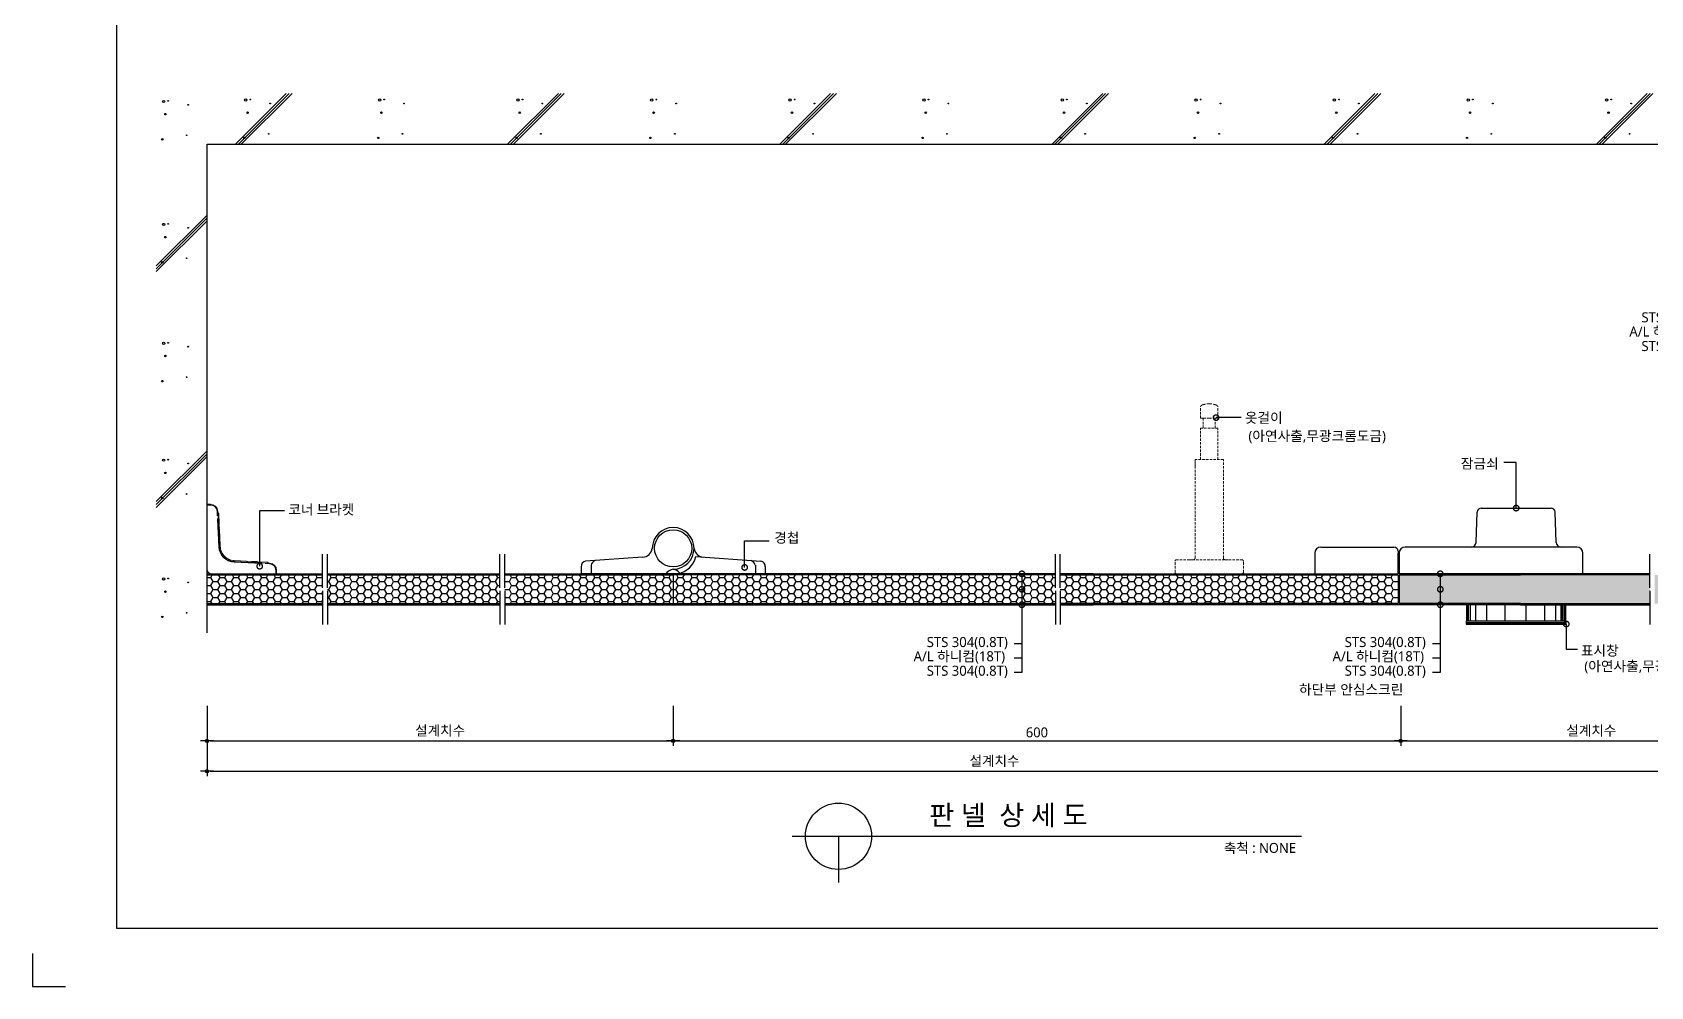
# Model space of a CAD drawing. Extents: x -256 to 8104, y -176 to 5714.
# Drawn here: x -256 to 4629, y -176 to 2705 of the extents above; entities that cross this region are included whole.
import ezdxf
from ezdxf.enums import TextEntityAlignment as Align

# ---------------------------------------------------------------- set-up
doc = ezdxf.new("R2010")
doc.units = 0
doc.header["$LTSCALE"] = 30
doc.linetypes.add('HIDDEN', pattern=[0.375, 0.25, -0.125])
doc.layers.get('0').update_dxf_attribs({"linetype": 'CONTINUOUS'})
doc.layers.get('DEFPOINTS').update_dxf_attribs({"linetype": 'CONTINUOUS'})
for name, color, linetype in [('02---제품선', 4, 'CONTINUOUS'), ('C', 2, 'CONTINUOUS'), ('DIM', 7, 'CONTINUOUS'), ('HID', 9, 'HIDDEN'), ('TIT', 3, 'CONTINUOUS'), ('경첩', 4, 'CONTINUOUS'), ('문자', 3, 'CONTINUOUS'), ('부자재', 4, 'CONTINUOUS'), ('잠금쇠(회전형)', 4, 'CONTINUOUS'), ('치수', 1, 'CONTINUOUS'), ('판넬', 2, 'CONTINUOUS'), ('해치', 8, 'CONTINUOUS')]:
    doc.layers.add(name, color=color, linetype=linetype)
doc.styles.add('돋움', font='malgun.ttf')
doc.dimstyles.new('10', dxfattribs={"dimscale": 10, "dimtxt": 3, "dimasz": 1, "dimexe": 1.5, "dimexo": 2, "dimgap": 1, "dimtad": 1, "dimdec": 0, "dimlunit": 6, "dimtxsty": '돋움', "dimblk": 'DIMDOT', "dimcen": -1, "dimdle": 1.5, "dimclrt": 3, "dimazin": 3, "dimtfac": 1, "dimtdec": 0, "dimtix": 1, "dimtmove": 2, "dimatfit": 3, "dimldrblk": 'DIMDOT', "dimarcsym": 0})
pattern_1 = [(0, (10075.826, -5352.532), (20.955, 12.098375), [13.97, -27.94]), (120, (10075.826, -5352.532), (-20.955, 12.098375), [13.97, -27.94]), (60, (10075.826, -5352.532), (9e-15, 24.19675), [-27.94, 13.97])]

# ---------------------------------------------------------------- blocks, each defined once
blk = doc.blocks.new('DIMDOT')
at = {"linetype": 'Continuous'}
blk.add_line((-2, 0), (2, 0), dxfattribs=at)
for radius in [0.5, 0.25]:
    blk.add_circle((0, 0), radius, dxfattribs=at)
blk = doc.blocks.new('*D39')
at = {"layer": 'DEFPOINTS', "color": 0}
for p in [(18668.6, -4484.9), (20075.7, -4484.9), (20075.7, -4610.7)]:
    blk.add_point(p, dxfattribs=at)
at = {"layer": 'DIM', "color": 0, "lineweight": -2, "ltscale": 10}
for p, q in [((18668.6, -4504.9), (18668.6, -4625.7)), ((20075.7, -4504.9), (20075.7, -4625.7)), ((18678.6, -4610.7), (20065.7, -4610.7))]:
    blk.add_line(p, q, dxfattribs=at)
at = {"layer": 'DIM', "color": 0, "lineweight": -2, "xscale": 10, "yscale": 10, "zscale": 10, "rotation": 180}
blk.add_blockref('DIMDOT', (18668.6, -4610.7), dxfattribs=at)
at = {"layer": 'DIM', "color": 0, "lineweight": -2, "xscale": 10, "yscale": 10, "zscale": 10}
blk.add_blockref('DIMDOT', (20075.7, -4610.7), dxfattribs=at)
at = {"layer": 'DIM', "color": 3, "insert": (19372.2, -4581), "char_height": 30, "attachment_point": 5, "style": '돋움'}
blk.add_mtext('설계치수', dxfattribs=at)
blk = doc.blocks.new('*D40')
at = {"layer": 'DEFPOINTS', "color": 0}
for p in [(18668.6, -4484.9), (23422.6, -4484.9), (23422.6, -4702.1)]:
    blk.add_point(p, dxfattribs=at)
at = {"layer": 'DIM', "color": 0, "lineweight": -2, "ltscale": 10}
for p, q in [((18668.6, -4504.9), (18668.6, -4717.1)), ((23422.6, -4504.9), (23422.6, -4717.1)), ((18678.6, -4702.1), (23412.6, -4702.1))]:
    blk.add_line(p, q, dxfattribs=at)
at = {"layer": 'DIM', "color": 0, "lineweight": -2, "xscale": 10, "yscale": 10, "zscale": 10, "rotation": 180}
blk.add_blockref('DIMDOT', (18668.6, -4702.1), dxfattribs=at)
at = {"layer": 'DIM', "color": 0, "lineweight": -2, "xscale": 10, "yscale": 10, "zscale": 10}
blk.add_blockref('DIMDOT', (23422.6, -4702.1), dxfattribs=at)
at = {"layer": 'DIM', "color": 3, "insert": (21045.6, -4672.5), "char_height": 30, "attachment_point": 5, "style": '돋움'}
blk.add_mtext('설계치수', dxfattribs=at)
blk = doc.blocks.new('_DOTSMALL')
at = {"color": 0, "linetype": 'ByBlock', "const_width": 0.5}
blk.add_lwpolyline([(-0.0625, 0, 1), (0.0625, 0, 1)], format="xyb", close=True, dxfattribs=at)
blk = doc.blocks.new('A$C63EC304E')
at = {"layer": '치수', "color": 1, "xscale": 2.5, "yscale": 2.5, "zscale": 2.5, "rotation": 234.3098741996962}
blk.add_blockref('_DOTSMALL', (0.31, 0.31), dxfattribs=at)
blk = doc.blocks.new('A$C2BC9653E')
at = {"layer": '치수', "xscale": 0.3333333333333333, "yscale": 0.3333333333333333, "zscale": 0.3333333333333333}
blk.add_blockref('A$C63EC304E', (0, 0), dxfattribs=at)
blk = doc.blocks.new('A$C7FC71301')
at = {"layer": '치수', "rotation": 180}
blk.add_blockref('A$C2BC9653E', (0.21, 0.21), dxfattribs=at)
blk = doc.blocks.new('A$C4A20372B')
at = {"layer": '치수'}
blk.add_blockref('A$C7FC71301', (0, 0), dxfattribs=at)
blk = doc.blocks.new('A$C566469F5')
at = {"layer": '치수'}
blk.add_blockref('A$C4A20372B', (0, 0), dxfattribs=at)
blk = doc.blocks.new('A$C7E317CD4')
at = {"layer": '해치', "xscale": 2, "yscale": 2, "zscale": 2}
blk.add_blockref('A$C566469F5', (0, 0), dxfattribs=at)
blk = doc.blocks.new('A$C601D7F27')
at = {"layer": '치수'}
blk.add_blockref('A$C7E317CD4', (0, 0), dxfattribs=at)
blk = doc.blocks.new('A$C38802C08')
at = {"layer": '치수'}
blk.add_blockref('A$C601D7F27', (0, 0), dxfattribs=at)
blk = doc.blocks.new('*D41')
at = {"layer": 'DEFPOINTS', "color": 0}
for p in [(22271.7, -4484.9), (23422.6, -4484.9), (23422.6, -4610.7)]:
    blk.add_point(p, dxfattribs=at)
at = {"layer": 'DIM', "color": 0, "lineweight": -2, "ltscale": 10}
for p, q in [((22271.7, -4504.9), (22271.7, -4625.7)), ((23422.6, -4504.9), (23422.6, -4625.7)), ((22281.7, -4610.7), (23412.6, -4610.7))]:
    blk.add_line(p, q, dxfattribs=at)
at = {"layer": 'DIM', "color": 0, "lineweight": -2, "xscale": 10, "yscale": 10, "zscale": 10, "rotation": 180}
blk.add_blockref('DIMDOT', (22271.7, -4610.7), dxfattribs=at)
at = {"layer": 'DIM', "color": 0, "lineweight": -2, "xscale": 10, "yscale": 10, "zscale": 10}
blk.add_blockref('DIMDOT', (23422.6, -4610.7), dxfattribs=at)
at = {"layer": 'DIM', "color": 3, "insert": (22847.1, -4581), "char_height": 30, "attachment_point": 5, "style": '돋움'}
blk.add_mtext('설계치수', dxfattribs=at)
blk = doc.blocks.new('*D42')
at = {"layer": 'DEFPOINTS', "color": 0}
for p in [(20075.7, -4484.9), (22271.7, -4484.9), (22271.7, -4610.7)]:
    blk.add_point(p, dxfattribs=at)
at = {"layer": 'DIM', "color": 0, "lineweight": -2, "ltscale": 10}
for p, q in [((20075.7, -4504.9), (20075.7, -4625.7)), ((22271.7, -4504.9), (22271.7, -4625.7)), ((20085.7, -4610.7), (22261.7, -4610.7))]:
    blk.add_line(p, q, dxfattribs=at)
at = {"layer": 'DIM', "color": 0, "lineweight": -2, "xscale": 10, "yscale": 10, "zscale": 10, "rotation": 180}
blk.add_blockref('DIMDOT', (20075.7, -4610.7), dxfattribs=at)
at = {"layer": 'DIM', "color": 0, "lineweight": -2, "xscale": 10, "yscale": 10, "zscale": 10}
blk.add_blockref('DIMDOT', (22271.7, -4610.7), dxfattribs=at)
at = {"layer": 'DIM', "color": 3, "insert": (21173.7, -4585.2), "char_height": 30, "attachment_point": 5, "style": '돋움'}
blk.add_mtext('600', dxfattribs=at)
blk = doc.blocks.new('A$C06B31977')
for p, q in [((1.26, 11.06), (1.26, 21.17)), ((1.26, 10.11), (1.26, 0))]:
    blk.add_line(p, q)
blk = doc.blocks.new('STS_01', base_point=(18397.3, -5176.8))
at = {"layer": '해치'}
h = blk.add_hatch(dxfattribs=at)
h.set_pattern_fill('HONEY', color=256, scale=4)
h.set_pattern_definition(pattern_1)
h.paths.add_polyline_path([(19017.7, -4157.9), (19017.7, -4148.4), (19017.7, -4109.6), (18668.6, -4109.6), (18668.6, -4196.3), (19017.7, -4196.3)])
h.paths.add_polyline_path([(19032.3, -4157.9), (19032.3, -4148.4), (19032.3, -4109.6), (19552.7, -4109.6), (19552.7, -4157.9), (19552.7, -4196.3), (19032.3, -4196.3)])
h = blk.add_hatch(dxfattribs=at)
h.set_pattern_fill('HONEY', color=256, scale=4)
h.set_pattern_definition(pattern_1)
h.paths.add_polyline_path([(20075.7, -4196.3), (20075.7, -4109.6), (19567.4, -4109.6), (19567.4, -4196.3)])
h = blk.add_hatch(dxfattribs=at)
h.set_pattern_fill('HONEY', color=256, scale=4)
h.set_pattern_definition(pattern_1)
h.paths.add_polyline_path([(20075.7, -4109.6), (20075.7, -4196.3), (21128.7, -4196.3), (21128.7, -4155.1, -0.610943), (21127, -4151.8, -0.241509), (21128.7, -4150.9), (21128.7, -4109.6)])
h = blk.add_hatch(dxfattribs=at)
h.set_pattern_fill('HONEY', color=256, scale=4)
h.set_pattern_definition(pattern_1)
h.paths.add_polyline_path([(21229.4, -4109.6), (21128.7, -4109.6), (21128.7, -4150.9, -0.610943), (21130.4, -4154.2, -0.241509), (21128.7, -4155.1), (21128.7, -4196.3), (21229.4, -4196.3)])
h = blk.add_hatch(dxfattribs=at)
h.set_pattern_fill('HONEY', color=256, scale=4)
h.set_pattern_definition(pattern_1)
h.paths.add_polyline_path([(22263.7, -4196.3), (22263.7, -4109.6), (21343.6, -4109.6), (21244.1, -4109.6), (21244.1, -4148.4), (21244.1, -4157.9), (21244.1, -4196.3), (21343.6, -4196.3)])
h = blk.add_hatch(dxfattribs=at)
h.set_pattern_fill('HONEY', color=256, scale=4)
h.set_pattern_definition(pattern_1)
h.paths.add_polyline_path([(23038.7, -4157.9), (23038.7, -4148.4), (23038.7, -4109.6), (23422.6, -4109.6), (23422.6, -4196.3), (23038.7, -4196.3)])
edge = h.paths.add_edge_path()
edge.add_line((23024, -4157.9), (23024, -4148.4))
edge.add_line((23024, -4148.4), (23024, -4109.6))
edge.add_line((23024, -4109.6), (22391.6, -4109.6))
edge.add_line((22391.6, -4109.6), (22391.6, -4150.9))
edge.add_arc((22391.6, -4153), 2.08, -35.6901, 90, ccw=False)
edge.add_arc((22391.6, -4153), 2.08, 270, 324.3099, ccw=False)
edge.add_line((22391.6, -4155.1), (22391.6, -4196.3))
edge.add_line((22391.6, -4196.3), (23024, -4196.3))
edge.add_line((23024, -4196.3), (23024, -4157.9))
h.paths.add_polyline_path([(22266.7, -4109.6), (22266.7, -4196.3), (22391.6, -4196.3), (22391.6, -4155.1, -0.610943), (22389.9, -4151.8, -0.241509), (22391.6, -4150.9), (22391.6, -4109.6)])
h.paths.add_polyline_path([(23840.3, -4109.6), (23422.6, -4109.6), (23422.6, -4196.3), (23840.3, -4196.3)])
for p, q in [((18668.6, -2809.3), (23840.3, -2809.3)), ((18668.6, -4284.3), (18668.6, -2809.3))]:
    blk.add_line(p, q)
at = {"color": 2}
for p, q in [((20075.7, -4106.3), (20075.7, -4199.6)), ((22263.7, -4109.6), (22263.7, -4196.3)), ((22266.7, -4109.6), (22266.7, -4196.3)), ((18141.5, -5252.5), (18141.5, -5352.5)), ((18141.5, -5352.5), (18241.5, -5352.5))]:
    blk.add_line(p, q, dxfattribs=at)
for points in [[(18396.6, 361.6), (25649, 361.6), (25649, -5176.7), (18396.6, -5176.7)], [(18396.6, 361.6), (25649, 361.6), (25649, -5176.7), (18396.6, -5176.7)], [(18396.6, 361.6), (26378.5, 361.6), (26378.5, -5176.7), (18396.6, -5176.7)]]:
    blk.add_lwpolyline(points, close=True, dxfattribs=at)
at = {"layer": '02---제품선'}
for p, q in [((22515, -3907.8), (22725.6, -3907.8)), ((22499.4, -4011.2), (22502.6, -3919.8)), ((22741.2, -4011.2), (22738, -3919.8)), ((22012.5, -4044.3), (22012.5, -4106.3)), ((22031.1, -4025.7), (22251.3, -4025.7)), ((22263.7, -4038.1), (22263.7, -4106.3)), ((22263.7, -4106.3), (22263.7, -4044.3)), ((22266.7, -4044.3), (22266.7, -4106.3)), ((22471.4, -4025.7), (22285.3, -4025.7)), ((22484.4, -4025.7), (22471.4, -4025.7)), ((22756.1, -4025.7), (22484.4, -4025.7)), ((22803.3, -4025.7), (22756.1, -4025.7)), ((22821.9, -4106.3), (22821.9, -4044.3)), ((22012.5, -4106.3), (22263.7, -4106.3)), ((22821.9, -4106.3), (22266.7, -4106.3))]:
    blk.add_line(p, q, dxfattribs=at)
for centre, radius, start, end in [((22515, -3920.2), 12.4, 90, 178), ((22725.6, -3920.2), 12.4, 2, 90), ((22031.1, -4044.3), 18.6, 90, 180), ((22251.3, -4038.1), 12.4, 0, 90), ((22285.3, -4044.3), 18.6, 90, 180), ((22484.4, -4010.7), 15, 270, 358), ((22756.1, -4010.7), 15, 182, 270), ((22803.3, -4044.3), 18.6, 0, 90)]:
    blk.add_arc(centre, radius, start, end, dxfattribs=at)
at = {"layer": 'C'}
for p, q in [((18668.6, -4109.6), (19017.7, -4109.6)), ((19032.3, -4109.6), (19552.7, -4109.6)), ((19567.4, -4109.6), (20075.7, -4109.6)), ((21229.4, -4109.6), (20075.7, -4109.6)), ((21244.1, -4109.6), (22263.7, -4109.6)), ((21343.6, -4109.6), (21244.1, -4109.6)), ((22266.7, -4109.6), (22633.7, -4109.6)), ((23024, -4109.6), (22633.7, -4109.6)), ((18668.6, -4196.3), (19017.7, -4196.3)), ((19032.3, -4196.3), (19552.7, -4196.3)), ((19567.4, -4196.3), (20092, -4196.3)), ((20075.7, -4196.3), (21229.4, -4196.3)), ((22263.7, -4196.3), (21244.1, -4196.3)), ((21244.1, -4196.3), (21343.6, -4196.3)), ((22633.7, -4196.3), (22266.7, -4196.3)), ((22633.7, -4196.3), (23024, -4196.3))]:
    blk.add_line(p, q, dxfattribs=at)
at = {"layer": 'HID', "lineweight": 15}
for p, q in [((21667.8, -3636.2), (21667.8, -3600.6)), ((21719.8, -3636.2), (21719.8, -3600.6)), ((21667.8, -3636.2), (21675.7, -3636.2)), ((21675.7, -3636.2), (21693.8, -3636.2)), ((21675.7, -3636.2), (21675.7, -3666)), ((21711.9, -3636.2), (21693.8, -3636.2)), ((21719.8, -3636.2), (21711.9, -3636.2)), ((21711.9, -3636.2), (21711.9, -3666)), ((21667.8, -3761), (21667.8, -3666)), ((21719.8, -3666), (21667.8, -3666)), ((21719.8, -3761), (21719.8, -3666)), ((21736.5, -3761), (21651.1, -3761)), ((21651.1, -3784.7), (21651.1, -3761)), ((21651.1, -4058.6), (21651.1, -3761)), ((21736.5, -4058.6), (21736.5, -3761)), ((21590.6, -4101.3), (21590.6, -4068.6)), ((21646.1, -4063.6), (21595.6, -4063.6)), ((21751.5, -4063.6), (21636.1, -4063.6)), ((21741.5, -4063.6), (21792, -4063.6)), ((21797, -4101.3), (21797, -4068.6)), ((21792, -4106.3), (21595.6, -4106.3)), ((22345.3, -4106.3), (22377, -4106.3)), ((22377, -4106.3), (22567, -4106.3))]:
    blk.add_line(p, q, dxfattribs=at)
for centre, radius, start, end in [((21676.5, -3605.9), 10.2, 101.3021, 148.9655), ((21698.8, -3678), 85.6, 93.3455, 106.4545), ((21688.8, -3678), 85.6, 73.5455, 86.6545), ((21711, -3605.9), 10.2, 31.0345, 78.6979), ((21595.6, -4068.6), 5, 90, 180), ((21595.6, -4101.3), 5, 180, 270), ((21646.1, -4058.6), 5, 270, 0), ((21741.5, -4058.6), 5, 180, 270), ((21792, -4068.6), 5, 0, 90), ((21792, -4101.3), 5, 270, 0)]:
    blk.add_arc(centre, radius, start, end, dxfattribs=at)
at = {"layer": 'TIT', "color": 7}
for p, q in [((20434.7, -4898.5), (21972.5, -4898.5)), ((20574.7, -4898.5), (20574.7, -5038.5))]:
    blk.add_line(p, q, dxfattribs=at)
blk.add_circle((20574.7, -4898.5), 100, dxfattribs=at)
at = {"layer": '경첩', "color": 4, "linetype": 'Continuous', "lineweight": 15}
for p, q in [((18668.6, -3896.3), (18679.3, -3896.3)), ((18668.6, -3898.6), (18668.6, -3896.3)), ((18668.6, -3918.7), (18668.6, -3898.6)), ((18679.3, -3898.6), (18668.6, -3898.6)), ((18679.3, -3898.6), (18679.3, -3896.3)), ((18668.6, -3922), (18668.6, -3919.6)), ((18668.6, -3922), (18668.6, -4092.3)), ((18699.5, -3930.8), (18698.9, -3917.3)), ((18703.9, -4024.4), (18700, -3940.7)), ((18701.2, -3917.2), (18702.3, -3940.5)), ((18703, -3921.8), (18701.5, -3923.3)), ((18704, -3927.4), (18701.8, -3929.6)), ((18702.3, -3940.5), (18706.2, -4024.3)), ((18705.2, -3952.6), (18703, -3954.8)), ((18704, -3927.4), (18705.2, -3952.6)), ((18705.5, -3958.9), (18703.3, -3961.1)), ((18705.6, -3962.1), (18703.4, -3964.3)), ((18705.9, -3968.4), (18703.7, -3970.6)), ((18706.1, -3971.5), (18703.9, -3973.8)), ((18707.3, -3998.3), (18705.1, -4000.5)), ((18707.4, -3998.4), (18705.1, -4000.6)), ((18707.5, -4002.3), (18705.3, -4004.6)), ((18707.6, -4004.5), (18705.4, -4006.8)), ((18705.6, -3962.1), (18705.9, -3968.4)), ((18706.1, -3971.5), (18707.3, -3998.3)), ((18707.4, -3998.4), (18707.5, -4002.3)), ((18707.6, -4004.5), (18708, -4013.1)), ((18708, -4013.1), (18705.8, -4015.4)), ((18708.1, -4014.1), (18705.9, -4016.3)), ((18708.2, -4017.2), (18706, -4019.4)), ((18708.3, -4018.1), (18706.1, -4020.4)), ((18708.8, -4026.7), (18706.7, -4028.8)), ((18709, -4028.7), (18707, -4030.8)), ((18707.8, -4034.2), (18709.7, -4032.2)), ((18709.7, -4032.2), (18707.8, -4034.1)), ((18708, -4013.1), (18708.1, -4014.1)), ((18708.1, -4014.1), (18708.2, -4017.2)), ((18708.2, -4017.2), (18708.3, -4018.1)), ((18708.3, -4018.1), (18708.6, -4024.2)), ((18711.1, -4037.1), (18709.3, -4038.9)), ((18712.7, -4040.8), (18710.9, -4042.6)), ((18713.8, -4043), (18712.1, -4044.8)), ((18716.3, -4047.1), (18714.6, -4048.8)), ((18717.7, -4049.1), (18716, -4050.7)), ((18727.8, -4058.7), (18726.1, -4060.4)), ((18729.8, -4060), (18728.1, -4061.7)), ((18734.1, -4062.3), (18732.4, -4064)), ((18736.4, -4063.3), (18734.6, -4065.1)), ((18741.4, -4064.9), (18739.5, -4066.8)), ((18834.3, -4075), (18750.5, -4071)), ((18750.7, -4068.7), (18834.4, -4072.7)), ((18750.8, -4066.4), (18753, -4066.5)), ((18750.8, -4066.4), (18806.6, -4069)), ((18753, -4066.5), (18750.8, -4068.7)), ((18806.6, -4069), (18804.4, -4071.2)), ((18812.9, -4069.3), (18810.7, -4071.5)), ((18816, -4069.5), (18813.8, -4071.7)), ((18822.3, -4069.8), (18820.1, -4072)), ((18822.3, -4069.8), (18852.3, -4071.2)), ((18834.4, -4072.7), (18857.7, -4073.8)), ((18857.6, -4076.1), (18844.1, -4075.5)), ((18853.1, -4072), (18851.6, -4073.5)), ((18853.1, -4072), (18852.3, -4071.2)), ((18876.3, -4106.3), (18876.3, -4095.7)), ((18876.3, -4095.7), (18878.6, -4095.7)), ((18878.6, -4095.7), (18878.6, -4106.3)), ((18682.6, -4106.3), (18853, -4106.3)), ((18855.3, -4106.3), (18853, -4106.3)), ((18876.3, -4106.3), (18856.2, -4106.3)), ((18878.6, -4106.3), (18876.3, -4106.3))]:
    blk.add_line(p, q, dxfattribs=at)
at = {"layer": '경첩', "color": 4, "linetype": 'Continuous', "lineweight": 15, "flags": 128}
for points in [[(18698.9, -3917.3), (18699.3, -3917.3), (18699.8, -3917.3), (18700.2, -3917.3), (18700.5, -3917.2), (18700.8, -3917.2), (18701, -3917.2), (18701.1, -3917.2), (18701.2, -3917.2)], [(18702.3, -3940.5), (18702.2, -3940.5), (18702.1, -3940.6), (18701.9, -3940.6), (18701.6, -3940.6), (18701.3, -3940.6), (18700.9, -3940.6), (18700.4, -3940.6), (18700, -3940.7)], [(18703.8, -3922.6), (18703.6, -3922.5), (18703.4, -3922.3), (18703.3, -3922.2), (18703.2, -3922), (18703.1, -3921.9), (18703, -3921.9), (18703, -3921.8), (18703, -3921.8)], [(18703.8, -3922.6), (18703.8, -3923.6), (18703.9, -3924.8), (18703.9, -3926.1), (18704, -3927.4)], [(18705.2, -3952.6), (18705.3, -3953.8), (18705.3, -3955), (18705.4, -3956.1), (18705.4, -3957.1), (18705.4, -3957.9), (18705.5, -3958.4), (18705.5, -3958.8), (18705.5, -3958.9)], [(18707.3, -3998.3), (18707.3, -3998.3), (18707.4, -3998.4)], [(18707.5, -4002.3), (18707.6, -4003), (18707.6, -4003.8), (18707.6, -4004.5)], [(18706.2, -4024.3), (18706.2, -4024.3), (18706.1, -4024.3), (18705.8, -4024.3), (18705.6, -4024.3), (18705.2, -4024.3), (18704.8, -4024.4), (18704.4, -4024.4), (18703.9, -4024.4)], [(18708.8, -4026.7), (18708.9, -4028.2), (18709, -4028.7)], [(18709.7, -4032.2), (18709.7, -4032.2), (18709.7, -4032.2)], [(18750.7, -4068.7), (18750.7, -4068.8), (18750.6, -4068.9), (18750.6, -4069.1), (18750.6, -4069.4), (18750.6, -4069.8), (18750.6, -4070.2), (18750.6, -4070.6), (18750.5, -4071)], [(18806.6, -4069), (18807.7, -4069.1), (18808.7, -4069.1), (18809.7, -4069.2), (18810.6, -4069.2), (18811.4, -4069.2), (18812, -4069.3), (18812.5, -4069.3), (18812.8, -4069.3), (18812.9, -4069.3)], [(18816, -4069.5), (18816.2, -4069.5), (18816.5, -4069.5), (18817.1, -4069.5), (18817.9, -4069.5), (18818.8, -4069.6), (18819.9, -4069.6), (18821.1, -4069.7), (18822.3, -4069.8)], [(18834.4, -4072.7), (18834.4, -4072.7), (18834.4, -4072.8), (18834.4, -4073.1), (18834.4, -4073.3), (18834.4, -4073.7), (18834.3, -4074.1), (18834.3, -4074.5), (18834.3, -4075)], [(18857.6, -4076.1), (18857.6, -4075.6), (18857.7, -4075.2), (18857.7, -4074.8), (18857.7, -4074.4), (18857.7, -4074.2), (18857.7, -4073.9), (18857.7, -4073.8), (18857.7, -4073.8)]]:
    blk.add_lwpolyline(points, dxfattribs=at)
at = {"layer": '경첩', "color": 4, "linetype": 'Continuous', "lineweight": 15}
for centre, radius, start, end in [((18679.3, -3918.2), 21.9, 2.6983, 90), ((18679.3, -3918.2), 19.6, 2.6983, 90), ((18752.9, -4022.1), 49, 182.6983, 267.3017), ((18752.9, -4022.1), 46.7, 182.6983, 267.3017), ((18752.9, -4022.1), 44.3, 182.6983, 185.9088), ((18752.9, -4022.1), 44.3, 188.6056, 193.1623), ((18752.9, -4022.1), 44.3, 193.2431, 199.766), ((18752.9, -4022.1), 44.3, 199.766, 204.9948), ((18752.9, -4022.1), 44.3, 208.1736, 214.3849), ((18752.9, -4022.1), 44.3, 214.3855, 217.4388), ((18752.9, -4022.1), 44.3, 217.4392, 235.6151), ((18682.6, -4092.3), 14, 180, 270), ((18752.8, -4022.1), 44.3, 235.6142, 238.7009), ((18752.9, -4022.1), 44.3, 238.7002, 245.0052), ((18752.9, -4022.1), 44.3, 248.2494, 255.0002), ((18752.9, -4022.1), 44.3, 255, 267.3017), ((18856.7, -4095.7), 19.6, 0, 87.3017), ((18856.7, -4095.7), 21.9, 0, 87.3017)]:
    blk.add_arc(centre, radius, start, end, dxfattribs=at)
at = {"layer": '부자재'}
for p, q in [((20144.5, -4054.3), (20340.4, -4068.3)), ((19797.7, -4084.2), (19797.7, -4106.3)), ((19983.6, -4056.2), (19810.7, -4068.3)), ((19827.7, -4080.1), (19827.7, -4106.3)), ((20323.8, -4080.1), (20323.8, -4106.3)), ((20353.8, -4084.2), (20353.8, -4106.3)), ((20075.7, -4106.3), (19797.7, -4106.3)), ((20090, -4106.3), (20353.8, -4106.3))]:
    blk.add_line(p, q, dxfattribs=at)
at = {"layer": '부자재', "color": 1}
blk.add_circle((20075.7, -4029.3), 56.2, dxfattribs=at)
at = {"layer": '부자재'}
for centre, radius, start, end in [((20075.7, -4029.3), 63, 270, 180), ((19982, -4025.2), 31, 272.9231, 352.4724), ((20077.9, -4037.7), 68.6, 280.084, 345.9792), ((20169.5, -4025.2), 31, 187.5276, 267.0769), ((19814.5, -4084.7), 16.8, 101.7765, 181.6712), ((19848.2, -4085.8), 21.2, 113.4077, 164.5497), ((20084.3, -4130.9), 39.5, 102.5267, 141.5475), ((20067.2, -4130.9), 39.5, 43.1003, 77.4733), ((20303.3, -4085.8), 21.2, 15.4503, 67.3004), ((20337, -4084.7), 16.8, 358.3288, 78.2235)]:
    blk.add_arc(centre, radius, start, end, dxfattribs=at)
at = {"layer": '잠금쇠(회전형)', "linetype": 'Continuous', "lineweight": 15}
for p, q in [((22470.1, -4200.3), (22770.5, -4200.3)), ((22470.1, -4200.3), (22470.1, -4248.6)), ((22471, -4200.3), (22471, -4248.6)), ((22770.5, -4200.3), (22770.5, -4248.6)), ((22469.1, -4248.6), (22771.5, -4248.6)), ((22469.1, -4257.9), (22469.1, -4248.6)), ((22771.5, -4257.9), (22771.5, -4248.6)), ((22469.1, -4257.6), (22771.5, -4257.6))]:
    blk.add_line(p, q, dxfattribs=at)
at = {"layer": '치수'}
for p, q in [((21790.7, -3634.7), (21714.7, -3634.7)), ((22620.3, -3770.6), (22583.6, -3770.6)), ((22620.3, -3907.8), (22620.3, -3770.6)), ((18828.1, -3914.7), (18902.3, -3914.7)), ((18828.1, -4083.1), (18828.1, -3914.7)), ((20291.4, -4087.1), (20291.4, -4006.2)), ((20291.4, -4006.2), (20365.5, -4006.2)), ((21128.7, -4402.9), (21128.7, -4106.3)), ((22391.6, -4402.9), (22391.6, -4106.3)), ((22771.5, -4257.9), (22771.5, -4333.7)), ((21104.9, -4316.1), (21128.7, -4316.1)), ((22367.8, -4316.1), (22391.6, -4316.1)), ((22771.5, -4333.7), (22805.8, -4333.7)), ((21104.9, -4359.6), (21128.7, -4359.6)), ((22367.8, -4359.6), (22391.6, -4359.6)), ((21104.9, -4402.9), (21128.7, -4402.9)), ((22367.8, -4402.9), (22391.6, -4402.9))]:
    blk.add_line(p, q, dxfattribs=at)
at = {"layer": '판넬', "color": 1}
for p, q in [((18668.6, -4106.3), (19017.7, -4106.3)), ((19032.3, -4106.3), (19552.7, -4106.3)), ((19567.4, -4106.3), (20055.3, -4106.3)), ((21229.4, -4106.3), (20075.7, -4106.3)), ((21244.1, -4106.3), (22261.7, -4106.3)), ((21343.6, -4106.3), (21244.1, -4106.3)), ((22271.7, -4106.3), (22633.7, -4106.3)), ((23024, -4106.3), (22633.7, -4106.3)), ((18668.6, -4199.6), (19017.7, -4199.6)), ((19032.3, -4199.6), (19552.7, -4199.6)), ((19567.4, -4199.6), (20095.3, -4199.6)), ((20075.7, -4199.6), (21229.4, -4199.6)), ((22266.7, -4199.6), (21244.1, -4199.6)), ((21244.1, -4199.6), (21343.6, -4199.6)), ((22633.7, -4199.6), (22266.7, -4199.6)), ((22633.7, -4199.6), (23024, -4199.6))]:
    blk.add_line(p, q, dxfattribs=at)
at = {"layer": '해치'}
for p, q in [((18754.5, -2809.3), (18907.7, -2656.2)), ((18772.2, -2809.3), (18925.3, -2656.2)), ((19576.1, -2809.3), (19729.2, -2656.2)), ((19593.8, -2809.3), (19746.9, -2656.2)), ((20397.7, -2809.3), (20550.8, -2656.2)), ((20415.3, -2809.3), (20568.5, -2656.2)), ((21219.3, -2809.3), (21372.4, -2656.2)), ((21236.9, -2809.3), (21390, -2656.2)), ((22040.8, -2809.3), (22194, -2656.2)), ((22058.5, -2809.3), (22211.6, -2656.2)), ((22862.4, -2809.3), (23015.5, -2656.2)), ((22880.1, -2809.3), (23033.2, -2656.2)), ((18515.5, -3176.2), (18668.6, -3023)), ((18515.5, -3193.8), (18668.6, -3040.7)), ((18515.5, -3887.8), (18668.6, -3734.7)), ((18515.5, -3905.5), (18668.6, -3752.3)), ((22472.8, -4200.3), (22472.8, -4248.6)), ((22475.8, -4200.3), (22475.8, -4248.6)), ((22481, -4200.3), (22481, -4248.6)), ((22497.3, -4200.3), (22497.3, -4248.6)), ((22530.6, -4200.3), (22530.6, -4248.6)), ((22586.2, -4200.3), (22586.2, -4248.6)), ((22649.8, -4200.3), (22649.8, -4248.6)), ((22705.4, -4200.3), (22705.4, -4248.6)), ((22738.7, -4200.3), (22738.7, -4248.6)), ((22755, -4200.3), (22755, -4248.6)), ((22759.6, -4200.3), (22759.6, -4248.6)), ((22764.7, -4200.3), (22764.7, -4248.6)), ((22767.7, -4200.3), (22767.7, -4248.6)), ((22769.6, -4200.3), (22769.6, -4248.6)), ((22469.1, -4251.7), (22771.5, -4251.7)), ((22469.1, -4253.3), (22771.5, -4253.3)), ((22469.1, -4254.8), (22771.5, -4254.8)), ((22469.1, -4255.8), (22771.5, -4255.8)), ((22469.1, -4256.7), (22771.5, -4256.7)), ((22469.1, -4257.9), (22771.5, -4257.9))]:
    blk.add_line(p, q, dxfattribs=at)
at = {"layer": '해치', "color": 2}
for p, q in [((18763.4, -2809.3), (18916.5, -2656.2)), ((19584.9, -2809.3), (19738.1, -2656.2)), ((20406.5, -2809.3), (20559.6, -2656.2)), ((21228.1, -2809.3), (21381.2, -2656.2)), ((22049.7, -2809.3), (22202.8, -2656.2)), ((22871.2, -2809.3), (23024.4, -2656.2)), ((18515.5, -3185), (18668.6, -3031.9)), ((18515.5, -3896.6), (18668.6, -3743.5))]:
    blk.add_line(p, q, dxfattribs=at)
at = {"layer": '해치'}
for centre, radius in [((18537.6, -2680.1), 3.36), ((18551.5, -2678.5), 1.12), ((18785.5, -2675.7), 3.36), ((18799.4, -2674.2), 1.12), ((18859.4, -2686.1), 1.12), ((19189.5, -2675.7), 3.36), ((19203.4, -2674.2), 1.12), ((19263.4, -2686.1), 1.12), ((19607.1, -2675.7), 3.36), ((19621, -2674.2), 1.12), ((19681, -2686.1), 1.12), ((20011.1, -2675.7), 3.36), ((20025, -2674.2), 1.12), ((20085, -2686.1), 1.12), ((20428.6, -2675.7), 3.36), ((20442.5, -2674.2), 1.12), ((20502.5, -2686.1), 1.12), ((20832.6, -2675.7), 3.36), ((20846.5, -2674.2), 1.12), ((20906.5, -2686.1), 1.12), ((21250.2, -2675.7), 3.36), ((21264.1, -2674.2), 1.12), ((21324.1, -2686.1), 1.12), ((21654.2, -2675.7), 3.36), ((21668.1, -2674.2), 1.12), ((21728.1, -2686.1), 1.12), ((22071.8, -2675.7), 3.36), ((22085.7, -2674.2), 1.12), ((22145.7, -2686.1), 1.12), ((22475.8, -2675.7), 3.36), ((22489.7, -2674.2), 1.12), ((22549.7, -2686.1), 1.12), ((22893.4, -2675.7), 3.36), ((22907.3, -2674.2), 1.12), ((22967.3, -2686.1), 1.12), ((18543.2, -2718.4), 2.24), ((18611.5, -2690.5), 1.12), ((18791.1, -2714.1), 2.24), ((19195.1, -2714.1), 2.24), ((19612.7, -2714.1), 2.24), ((20016.7, -2714.1), 2.24), ((20434.2, -2714.1), 2.24), ((20838.2, -2714.1), 2.24), ((21255.8, -2714.1), 2.24), ((21659.8, -2714.1), 2.24), ((22077.4, -2714.1), 2.24), ((22481.4, -2714.1), 2.24), ((22899, -2714.1), 2.24), ((18607, -2782.2), 1.12), ((18854.9, -2777.8), 1.12), ((19258.9, -2777.8), 1.12), ((19676.5, -2777.8), 1.12), ((20080.5, -2777.8), 1.12), ((20498, -2777.8), 1.12), ((20902.1, -2777.8), 1.12), ((21319.6, -2777.8), 1.12), ((21723.6, -2777.8), 1.12), ((22141.2, -2777.8), 1.12), ((22545.2, -2777.8), 1.12), ((22962.8, -2777.8), 1.12), ((18533.6, -2794.5), 2.24), ((18781.5, -2790.1), 2.24), ((19185.5, -2790.1), 2.24), ((19603, -2790.1), 2.24), ((20007.1, -2790.1), 2.24), ((20424.6, -2790.1), 2.24), ((20828.6, -2790.1), 2.24), ((21246.2, -2790.1), 2.24), ((21650.2, -2790.1), 2.24), ((22067.8, -2790.1), 2.24), ((22471.8, -2790.1), 2.24), ((22889.3, -2790.1), 2.24), ((18537.6, -3051.4), 3.36), ((18551.5, -3049.9), 1.12), ((18611.5, -3061.8), 1.12), ((18543.2, -3089.8), 2.24), ((18533.6, -3165.8), 2.24), ((18607, -3153.5), 1.12), ((18537.6, -3410.1), 3.36), ((18551.5, -3408.6), 1.12), ((18543.2, -3448.5), 2.24), ((18611.5, -3420.5), 1.12), ((18607, -3512.2), 1.12), ((18533.6, -3524.5), 2.24), ((18537.6, -3763.1), 3.36), ((18551.5, -3761.5), 1.12), ((18543.2, -3801.4), 2.24), ((18611.5, -3773.4), 1.12), ((18533.6, -3877.5), 2.24), ((18607, -3865.2), 1.12), ((18537.6, -4121.8), 3.36), ((18551.5, -4120.2), 1.12), ((18611.5, -4132.1), 1.12), ((18543.2, -4160.1), 2.24), ((18533.6, -4236.2), 2.24), ((18607, -4223.9), 1.12)]:
    blk.add_circle(centre, radius, dxfattribs=at)
at = {"xscale": 10, "yscale": 10, "zscale": 10}
for p in [(19005.1, -4259), (19019.8, -4259), (19540.2, -4259), (19554.8, -4259), (21216.9, -4259), (21231.5, -4259), (23011.5, -4259)]:
    blk.add_blockref('A$C06B31977', p, dxfattribs=at)
at = {"layer": '치수', "xscale": 20, "yscale": 20, "zscale": 20}
for p in [(18823.4, -4087.5), (20287.2, -4091.2)]:
    blk.add_blockref('A$C38802C08', p, dxfattribs=at)
at = {"layer": '해치', "yscale": 20, "zscale": 20}
for p, xscale in [((21718.8, -3638.9), -20), ((22616.1, -3912), 20), ((22767.3, -4262.1), 20)]:
    blk.add_blockref('A$C38802C08', p, dxfattribs=dict(at, xscale=xscale))
at = {"layer": '해치', "xscale": 20, "yscale": 20, "zscale": 20, "rotation": 90}
for p in [(21132.7, -4110.5), (22395.6, -4110.5), (21132.9, -4157.1), (22395.7, -4157.1), (21132.7, -4203.8), (22395.6, -4203.8)]:
    blk.add_blockref('A$C38802C08', p, dxfattribs=at)
at = {"layer": 'TIT', "style": '돋움'}
blk.add_text('판 넬  상 세 도', height=60, dxfattribs=at).set_placement((21326.6, -4864.9), align=Align.RIGHT)
blk.add_text('축척 : NONE', height=30, dxfattribs=at).set_placement((21738, -4948.7))
at = {"layer": '문자', "style": '돋움'}
for s, height, p in [('STS 304(0.8T)', 30.337, (23121, -3335)), ('A/L 하니컴(18T)', 30.337, (23100.1, -3376.2)), ('STS 304(0.8T)', 30.337, (23121, -3421.6)), ('옷걸이', 30.34, (21858.5, -3634.8)), ('(아연사출,무광크롬도금)', 30.337, (22019.7, -3691.3)), ('잠금쇠', 30.34, (22510.4, -3772.9)), ('STS 304(0.8T)', 30.337, (20963.5, -4315.3)), ('STS 304(0.8T)', 30.337, (22225.2, -4315.3)), ('A/L 하니컴(18T)', 30.337, (20939.6, -4356.5)), ('A/L 하니컴(18T)', 30.337, (22204.2, -4356.5)), ('표시창', 30.34, (22872.7, -4337.6)), ('STS 304(0.8T)', 30.337, (20963.5, -4401.9)), ('STS 304(0.8T)', 30.337, (22225.2, -4401.9)), ('(아연사출,무광크롬도금)', 30.337, (23033.7, -4386.4)), ('하단부 안심스크린', 30.34, (22122.3, -4455.2))]:
    blk.add_text(s, height=height, dxfattribs=at).set_placement(p, align=Align.MIDDLE)
for s, p in [('코너 브라켓', (18914.4, -3927)), ('경첩', (20381.2, -4012.4))]:
    blk.add_text(s, height=30, dxfattribs=at).set_placement(p)
at = {"layer": 'DIM', "ltscale": 10}
for base, p1, p2, text, picture, middle in [((20075.7, -4610.7), (18668.6, -4484.9), (20075.7, -4484.9), '설계치수', '*D39', (19372.2, -4581)), ((23422.6, -4702.1), (18668.6, -4484.9), (23422.6, -4484.9), '설계치수', '*D40', (21045.6, -4672.5)), ((22271.7, -4610.7), (20075.7, -4484.9), (22271.7, -4484.9), '600', '*D42', (21173.7, -4585.2)), ((23422.6, -4610.7), (22271.7, -4484.9), (23422.6, -4484.9), '설계치수', '*D41', (22847.1, -4581))]:
    dim = blk.add_linear_dim(base=base, p1=p1, p2=p2, text=text, dimstyle='10', override={"dimtxsty": '돋움'}, dxfattribs=at)
    dim.commit()
    dim.dimension.update_dxf_attribs({"geometry": picture, "text_midpoint": middle})

msp = doc.modelspace()

# ---------------------------------------------------------------- block references
msp.add_blockref('STS_01', (0, 0))

doc.saveas('drawing.dxf')
